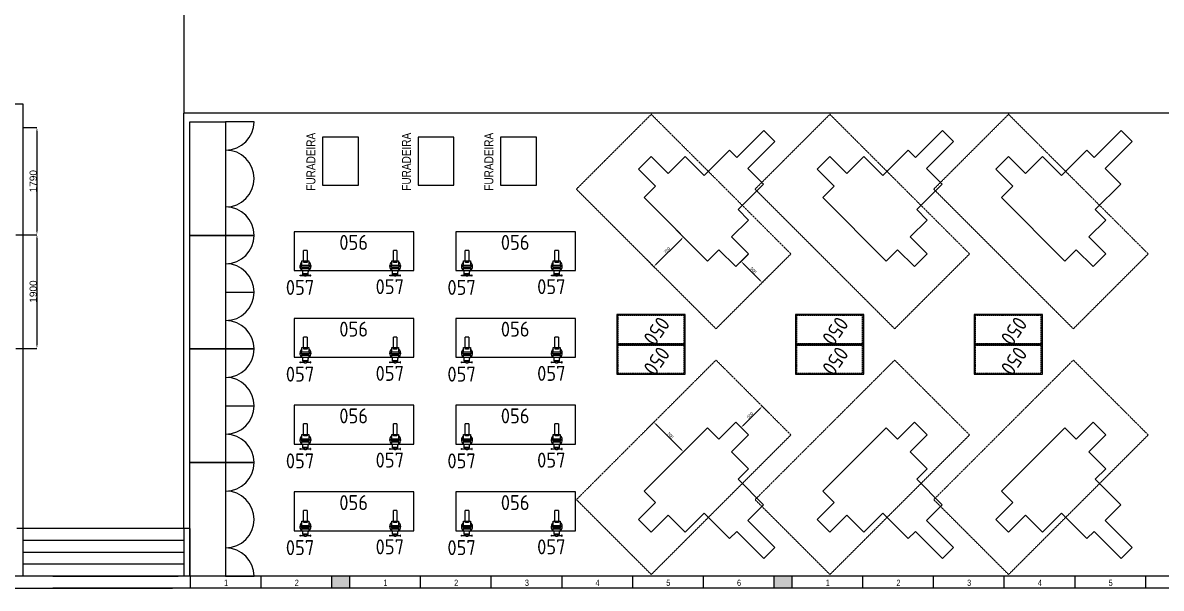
# Model space of a CAD drawing. Header units: millimetres. Extents: x 18768 to 1484868, y -11027 to 520152.
# Drawn here: x 915379 to 934406, y 148345 to 157798 of the extents above; entities that cross this region are included whole.
import ezdxf
from ezdxf.enums import TextEntityAlignment as Align

# ---------------------------------------------------------------- set-up
doc = ezdxf.new("R2010")
doc.units = ezdxf.units.MM
for name, pattern in [('DASHED2', [9.525, 6.35, -3.175]), ('DIVIDE', [2.15, 1.5, -0.2, 0.05, -0.15, 0.05, -0.2]), ('HIDDEN2', [4.7625, 3.175, -1.5875])]:
    doc.linetypes.add(name, pattern=pattern)
for name, color, linetype in [('A Construir', 1, 'Continuous'), ('L025-IMAGIN', 1, 'DIVIDE'), ('L025-TEXTO', 7, 'Continuous'), ('L035-ARRANJO-ADQUIRIR', 102, 'Continuous'), ('L035-ARRANJO-EXISTENTE', 180, 'Continuous'), ('L035-TEXTO', 40, 'Continuous'), ('PAREDES', 7, 'Continuous')]:
    doc.layers.add(name, color=color, linetype=linetype)
doc.styles.add('ISO-CP--25', font='isocp.shx', dxfattribs={"height": 250})
doc.styles.get("Standard").update_dxf_attribs({"font": 'arial.ttf'})
doc.dimstyles.new('Anotativo', dxfattribs={"dimscale": 0, "dimtxt": 2.5, "dimasz": 2.5, "dimexe": 1.25, "dimexo": 0.625, "dimtad": 1, "dimtxsty": 'Standard', "dimcen": 2.5, "dimadec": 0, "dimazin": 0, "dimtfac": 1, "dimtmove": 0, "dimatfit": 3, "dimfxl": 1, "dimarcsym": 0})
doc.dimstyles.new('ISO-25', dxfattribs={"dimtxt": 2.5, "dimasz": 2.5, "dimexe": 1.25, "dimexo": 0.625, "dimtad": 1, "dimtxsty": 'Standard', "dimcen": 2.5, "dimadec": 0, "dimazin": 0, "dimtfac": 1, "dimtmove": 0, "dimatfit": 3, "dimfxl": 1, "dimarcsym": 0})

# ---------------------------------------------------------------- blocks, each defined once
blk = doc.blocks.new('*D210')
at = {"color": 0, "lineweight": -2, "transparency": 16777216}
for p, q in [((915380, 156045), (915617, 156045)), ((915616, 155985), (915616, 154315)), ((915380, 154255), (915617, 154255))]:
    blk.add_line(p, q, dxfattribs=at)
at = {"color": 0, "lineweight": 15, "transparency": 16777216}
for points in [[(915606, 155985), (915626, 155985), (915616, 156045)], [(915606, 154315), (915626, 154315), (915616, 154255)]]:
    blk.add_solid(points, dxfattribs=at)
at = {"layer": 'DEFPOINTS', "color": 0, "lineweight": 15, "transparency": 16777216}
for p in [(915379, 156045), (915379, 154255), (915616, 154255)]:
    blk.add_point(p, dxfattribs=at)
at = {"color": 0, "transparency": 16777216, "insert": (915554, 155150), "char_height": 120, "attachment_point": 5, "rotation": 90}
blk.add_mtext('1790', dxfattribs=at)
blk = doc.blocks.new('*D217')
at = {"color": 0, "lineweight": -2, "transparency": 16777216}
for p, q in [((915261, 154255), (915617, 154255)), ((915616, 154195), (915616, 152415)), ((915261, 152355), (915617, 152355))]:
    blk.add_line(p, q, dxfattribs=at)
at = {"color": 0, "lineweight": 15, "transparency": 16777216}
for points in [[(915606, 154195), (915626, 154195), (915616, 154255)], [(915606, 152415), (915626, 152415), (915616, 152355)]]:
    blk.add_solid(points, dxfattribs=at)
at = {"layer": 'DEFPOINTS', "color": 0, "lineweight": 15, "transparency": 16777216}
for p in [(915260, 154255), (915260, 152355), (915616, 152355)]:
    blk.add_point(p, dxfattribs=at)
at = {"color": 0, "transparency": 16777216, "insert": (915554, 153305), "char_height": 120, "attachment_point": 5, "rotation": 90}
blk.add_mtext('1900', dxfattribs=at)
blk = doc.blocks.new('*D228')
at = {"color": 0, "lineweight": -2, "transparency": 16777216}
for p, q in [((925808, 151002), (925944, 151138)), ((926386, 150660), (925962, 151085)), ((926303, 150507), (926439, 150643))]:
    blk.add_line(p, q, dxfattribs=at)
at = {"color": 0, "lineweight": 15, "transparency": 16777216}
for points in [[(925967, 151091), (925956, 151079), (925926, 151120)], [(926392, 150666), (926380, 150655), (926421, 150625)]]:
    blk.add_solid(points, dxfattribs=at)
at = {"layer": 'DEFPOINTS', "color": 0, "lineweight": 15, "transparency": 16777216}
for p in [(925926, 151120), (925799, 150993), (926294, 150498)]:
    blk.add_point(p, dxfattribs=at)
at = {"color": 0, "transparency": 16777216, "insert": (926201, 150900), "char_height": 50, "attachment_point": 5, "rotation": 315}
blk.add_mtext('700', dxfattribs=at)
blk = doc.blocks.new('*D229')
at = {"color": 0, "lineweight": -2, "transparency": 16777216}
for p, q in [((927420, 151068), (927703, 151351)), ((927855, 151270), (927721, 151404)), ((927501, 150917), (927367, 151051))]:
    blk.add_line(p, q, dxfattribs=at)
at = {"color": 0, "lineweight": 15, "transparency": 16777216}
for points in [[(927697, 151357), (927709, 151345), (927738, 151387)], [(927414, 151074), (927426, 151063), (927385, 151033)]]:
    blk.add_solid(points, dxfattribs=at)
at = {"layer": 'DEFPOINTS', "color": 0, "lineweight": 15, "transparency": 16777216}
for p in [(927738, 151387), (927863, 151261), (927510, 150908)]:
    blk.add_point(p, dxfattribs=at)
at = {"color": 0, "transparency": 16777216, "insert": (927535, 151237), "char_height": 50, "attachment_point": 5, "rotation": 45}
blk.add_mtext('500', dxfattribs=at)
blk = doc.blocks.new('*D230')
at = {"color": 0, "lineweight": -2, "transparency": 16777216}
for p, q in [((926303, 154335), (926439, 154199)), ((926386, 154181), (925962, 153757)), ((925808, 153840), (925944, 153704))]:
    blk.add_line(p, q, dxfattribs=at)
at = {"color": 0, "lineweight": 15, "transparency": 16777216}
for points in [[(926380, 154187), (926392, 154176), (926421, 154217)], [(925956, 153763), (925967, 153751), (925926, 153722)]]:
    blk.add_solid(points, dxfattribs=at)
at = {"layer": 'DEFPOINTS', "color": 0, "lineweight": 15, "transparency": 16777216}
for p in [(926294, 154344), (925799, 153849), (925926, 153722)]:
    blk.add_point(p, dxfattribs=at)
at = {"color": 0, "transparency": 16777216, "insert": (926147, 153996), "char_height": 50, "attachment_point": 5, "rotation": 45}
blk.add_mtext('700', dxfattribs=at)
blk = doc.blocks.new('*D231')
at = {"color": 0, "lineweight": -2, "transparency": 16777216}
for p, q in [((927501, 153925), (927367, 153791)), ((927420, 153773), (927703, 153491)), ((927855, 153572), (927721, 153438))]:
    blk.add_line(p, q, dxfattribs=at)
at = {"color": 0, "lineweight": 15, "transparency": 16777216}
for points in [[(927426, 153779), (927414, 153768), (927385, 153809)], [(927709, 153497), (927697, 153485), (927738, 153455)]]:
    blk.add_solid(points, dxfattribs=at)
at = {"layer": 'DEFPOINTS', "color": 0, "lineweight": 15, "transparency": 16777216}
for p in [(927510, 153934), (927863, 153581), (927738, 153455)]:
    blk.add_point(p, dxfattribs=at)
at = {"color": 0, "transparency": 16777216, "insert": (927588, 153659), "char_height": 50, "attachment_point": 5, "rotation": 315}
blk.add_mtext('500', dxfattribs=at)
blk = doc.blocks.new('BL_SENAI_id9320230820')
at = {"layer": 'L035-ARRANJO-EXISTENTE', "color": 0}
blk.add_lwpolyline([(-449, -183), (691, -183), (691, 317), (-449, 317)], close=True, dxfattribs=at)
at = {"layer": 'L035-ARRANJO-EXISTENTE', "color": 0, "linetype": 'HIDDEN2'}
blk.add_lwpolyline([(-431, -165), (673, -165), (673, 299), (-431, 299)], close=True, dxfattribs=at)
at = {"layer": 'L025-TEXTO', "style": 'ISO-CP--25'}
blk.add_attdef('rmp_mt_codmaterial', (15, 15), '', height=40, dxfattribs=at)
at = {"layer": 'L025-TEXTO', "style": 'ISO-CP--25', "flags": 1}
for tag in ['rmp_mt_nomeunid', 'rmp_mt_potencia', 'rmp_mt_cod']:
    blk.add_attdef(tag, (15, 15), '', height=40, dxfattribs=at)
blk = doc.blocks.new('BL_SENAI_id9310100290')
at = {"layer": 'L035-ARRANJO-EXISTENTE', "color": 0}
for p, q in [((-515, 200), (-515, 139)), ((-515, 200), (-340, 200)), ((-340, 112), (-340, 227)), ((-340, 227), (-272, 227)), ((-228, 233), (-238, 233)), ((-238, 219), (-238, 106)), ((-228, 106), (-228, 233)), ((-217, 106), (-217, 233)), ((-217, 233), (-207, 233)), ((-207, 219), (-207, 106)), ((-178, 144), (-178, 195)), ((-114, 214), (-159, 214)), ((-121, 214), (-121, 125)), ((-114, 214), (-114, 125)), ((-340, 139), (-515, 139)), ((-272, 112), (-340, 112)), ((-238, 106), (-228, 106)), ((-207, 106), (-217, 106)), ((-114, 125), (-159, 125))]:
    blk.add_line(p, q, dxfattribs=at)
for points in [[(-340, 143), (-340, 197), (-314, 197), (-314, 143)], [(-268, 233), (-238, 233), (-238, 106), (-268, 106)], [(-178, 233), (-207, 233), (-207, 106), (-178, 106)], [(-104, 259), (-104, 252), (-88, 252), (-88, 259)], [(-114, 156), (-114, 183), (-83, 183), (-83, 156)], [(-104, 80), (-104, 86), (-88, 86), (-88, 80)]]:
    blk.add_lwpolyline(points, close=True, dxfattribs=at)
for points in [[(-99, 183), (-99, 252), (-92, 252), (-92, 183)], [(-92, 156), (-92, 86), (-99, 86), (-99, 156)]]:
    blk.add_lwpolyline(points, dxfattribs=at)
for centre in [(-250, 248), (-250, 92)]:
    blk.add_circle(centre, 7.45, dxfattribs=at)
for centre, radius, start, end in [((-247, 170), 92.8, 41.7386, 141.8707), ((-272, 231), 4.33, 270, 0), ((-159, 233), 19, 180, 270), ((-247, 170), 92.8, 218.1293, 318.2614), ((-272, 108), 4.33, 0, 90), ((-159, 106), 19, 90, 180)]:
    blk.add_arc(centre, radius, start, end, dxfattribs=at)
at = {"layer": 'L025-TEXTO', "style": 'ISO-CP--25'}
blk.add_attdef('rmp_mt_codmaterial', (15, 15), '', height=40, dxfattribs=at)
at = {"layer": 'L025-TEXTO', "style": 'ISO-CP--25', "flags": 1}
for tag in ['rmp_mt_nomeunid', 'rmp_mt_potencia', 'rmp_mt_cod']:
    blk.add_attdef(tag, (15, 15), '', height=40, dxfattribs=at)
blk = doc.blocks.new('BL_SENAI_id9320240650')
at = {"layer": 'L035-ARRANJO-EXISTENTE', "color": 0}
blk.add_lwpolyline([(-595, 399), (-595, -251), (1405, -251), (1405, 399)], close=True, dxfattribs=at)
at = {"layer": 'L025-TEXTO', "style": 'ISO-CP--25'}
blk.add_attdef('rmp_mt_codmaterial', (15, 15), '', height=40, dxfattribs=at)
at = {"layer": 'L025-TEXTO', "style": 'ISO-CP--25', "flags": 1}
for tag in ['rmp_mt_nomeunid', 'rmp_mt_potencia', 'rmp_mt_cod']:
    blk.add_attdef(tag, (15, 15), '', height=40, dxfattribs=at)

msp = doc.modelspace()

# ---------------------------------------------------------------- hatches: boundary and pattern name
h = msp.add_hatch(color=1)
h.dxf.hatch_style = 1
h.paths.add_polyline_path([(950453.403, 148544.6), (950113.403, 148544.6), (950113.403, 148344.6), (950453.403, 148344.6)])
h.paths.add_polyline_path([(943021.403, 148544.6), (942721.403, 148544.6), (942721.403, 148344.6), (943021.403, 148344.6)])
h.paths.add_polyline_path([(935629.403, 148544.6), (935324.403, 148544.6), (935324.403, 148344.6), (935629.403, 148344.6)])
h.paths.add_polyline_path([(928232.403, 148544.6), (927932.403, 148544.6), (927932.403, 148344.6), (928232.403, 148344.6)])
h.paths.add_polyline_path([(920840.403, 148544.6), (920540.403, 148544.6), (920540.403, 148344.6), (920840.403, 148344.6)])

# ---------------------------------------------------------------- linework, layer by layer
for p, q in [((918069.403, 158284.6), (918069.403, 156284.6)), ((927297.808, 153721.962), (927509.94, 153934.094)), ((930283.773, 153721.962), (930495.905, 153934.094)), ((933269.738, 153721.962), (933481.87, 153934.094)), ((927297.808, 151119.944), (927509.94, 150907.812)), ((930283.773, 151119.944), (930495.905, 150907.812)), ((933269.738, 151119.944), (933481.87, 150907.812))]:
    msp.add_line(p, q)
at = {"color": 1, "linetype": 'DASHED2'}
for p, q in [((925883.594, 156267.546), (924632.015, 155015.967)), ((928217.046, 153934.094), (925883.594, 156267.546)), ((928869.559, 156267.546), (927617.98, 155015.967)), ((931203.011, 153934.094), (928869.559, 156267.546)), ((931855.524, 156267.546), (930603.945, 155015.967)), ((934188.976, 153934.094), (931855.524, 156267.546)), ((924632.015, 155015.967), (926965.467, 152682.515)), ((927617.98, 155015.967), (929951.432, 152682.515)), ((930603.945, 155015.967), (932937.397, 152682.515)), ((926965.467, 152682.515), (928217.046, 153934.094)), ((929951.432, 152682.515), (931203.011, 153934.094)), ((932937.397, 152682.515), (934188.976, 153934.094)), ((924632.015, 149825.939), (926965.467, 152159.391)), ((926965.467, 152159.391), (928217.046, 150907.812)), ((927617.98, 149825.939), (929951.432, 152159.391)), ((929951.432, 152159.391), (931203.011, 150907.812)), ((930603.945, 149825.939), (932937.397, 152159.391)), ((932937.397, 152159.391), (934188.976, 150907.812)), ((928217.046, 150907.812), (925883.594, 148574.359)), ((931203.011, 150907.812), (928869.559, 148574.359)), ((934188.976, 150907.812), (931855.524, 148574.359)), ((925883.594, 148574.359), (924632.015, 149825.939)), ((928869.559, 148574.359), (927617.98, 149825.939)), ((931855.524, 148574.359), (930603.945, 149825.939))]:
    msp.add_line(p, q, dxfattribs=at)
at = {"color": 2}
for p, q in [((918769.403, 153294.6), (919244.403, 153294.6)), ((918769.403, 151394.6), (919244.403, 151394.6))]:
    msp.add_line(p, q, dxfattribs=at)
at = {"color": 1}
for p, q in [((918176.403, 148544.6), (918176.403, 148344.6)), ((918176.403, 148544.6), (918176.403, 148344.6)), ((918176.403, 148544.6), (918176.403, 148344.6)), ((919358.403, 148544.6), (919358.403, 148344.6)), ((920540.403, 148544.6), (920540.403, 148344.6)), ((920840.403, 148544.6), (920840.403, 148344.6)), ((922022.403, 148544.6), (922022.403, 148344.6)), ((923204.403, 148544.6), (923204.403, 148344.6)), ((924386.403, 148544.6), (924386.403, 148344.6)), ((925568.403, 148544.6), (925568.403, 148344.6)), ((925568.403, 148544.6), (925568.403, 148344.6)), ((925568.403, 148544.6), (925568.403, 148344.6)), ((926750.403, 148544.6), (926750.403, 148344.6)), ((927932.403, 148544.6), (927932.403, 148344.6)), ((928232.403, 148544.6), (928232.403, 148344.6)), ((929414.403, 148544.6), (929414.403, 148344.6)), ((930596.403, 148544.6), (930596.403, 148344.6)), ((931778.403, 148544.6), (931778.403, 148344.6)), ((932960.403, 148544.6), (932960.403, 148344.6)), ((932960.403, 148544.6), (932960.403, 148344.6)), ((932960.403, 148544.6), (932960.403, 148344.6)), ((934142.403, 148544.6), (934142.403, 148344.6))]:
    msp.add_line(p, q, dxfattribs=at)
for points in [[(918169.403, 154244.6), (918169.403, 156144.6), (918769.403, 156144.6), (918769.403, 154244.6)], [(920990.036, 155084.545), (920990.036, 155884.545), (920390.036, 155884.545), (920390.036, 155084.545)], [(922585.338, 155084.545), (922585.338, 155884.545), (921985.338, 155884.545), (921985.338, 155084.545)], [(923963.359, 155084.545), (923963.359, 155884.545), (923363.359, 155884.545), (923363.359, 155084.545)], [(918169.403, 152344.6), (918169.403, 154244.6), (918769.403, 154244.6), (918769.403, 152344.6)], [(918169.403, 150444.6), (918169.403, 152344.6), (918769.403, 152344.6), (918769.403, 150444.6)], [(918169.403, 148544.6), (918169.403, 150444.6), (918769.403, 150444.6), (918769.403, 148544.6)]]:
    msp.add_lwpolyline(points, close=True)
at = {"color": 2}
for points in [[(918769.403, 154244.6), (919244.403, 154244.6, 0.414213562), (918769.403, 154719.6, 0.414213562), (919244.403, 155194.6, 0.414213562), (918769.403, 155669.6, 0.414213562), (919244.403, 156144.6), (918769.403, 156144.6)], [(918769.403, 152344.6), (919244.403, 152344.6, 0.414213562), (918769.403, 152819.6, 0.414213562), (919244.403, 153294.6, 0.414213562), (918769.403, 153769.6, 0.414213562), (919244.403, 154244.6), (918769.403, 154244.6)], [(918769.403, 150444.6), (919244.403, 150444.6, 0.414213562), (918769.403, 150919.6, 0.414213562), (919244.403, 151394.6, 0.414213562), (918769.403, 151869.6, 0.414213562), (919244.403, 152344.6), (918769.403, 152344.6)], [(918769.403, 148544.6), (919244.403, 148544.6, 0.414213562), (918769.403, 149019.6, 0.414213562), (919244.403, 149494.6, 0.414213562), (918769.403, 149969.6, 0.414213562), (919244.403, 150444.6), (918769.403, 150444.6)]]:
    msp.add_lwpolyline(points, format="xyb", dxfattribs=at)
for points in [[(927509.94, 153934.094), (927227.097, 154216.936), (927509.94, 154499.779), (927333.163, 154676.556), (927757.427, 155100.82), (927495.797, 155362.449), (927948.346, 155814.998), (927764.498, 155998.845), (927311.95, 155546.297), (927191.741, 155666.505), (926767.477, 155242.241), (926449.279, 155560.439), (926166.437, 155277.596), (925883.594, 155560.439), (925671.462, 155348.307), (925954.305, 155065.464), (925763.386, 154874.546), (926824.046, 153813.885), (927014.965, 154004.804), (927297.808, 153721.962)], [(930495.905, 153934.094), (930213.062, 154216.936), (930495.905, 154499.779), (930319.128, 154676.556), (930743.392, 155100.82), (930481.762, 155362.449), (930934.311, 155814.998), (930750.463, 155998.845), (930297.915, 155546.297), (930177.706, 155666.505), (929753.442, 155242.241), (929435.244, 155560.439), (929152.402, 155277.596), (928869.559, 155560.439), (928657.427, 155348.307), (928940.27, 155065.464), (928749.351, 154874.546), (929810.011, 153813.885), (930000.93, 154004.804), (930283.773, 153721.962)], [(933481.87, 153934.094), (933199.027, 154216.936), (933481.87, 154499.779), (933305.093, 154676.556), (933729.357, 155100.82), (933467.727, 155362.449), (933920.276, 155814.998), (933736.428, 155998.845), (933283.88, 155546.297), (933163.671, 155666.505), (932739.407, 155242.241), (932421.209, 155560.439), (932138.367, 155277.596), (931855.524, 155560.439), (931643.392, 155348.307), (931926.235, 155065.464), (931735.316, 154874.546), (932795.976, 153813.885), (932986.895, 154004.804), (933269.738, 153721.962)], [(927509.94, 150907.812), (927227.097, 150624.969), (927509.94, 150342.126), (927333.163, 150165.35), (927757.427, 149741.086), (927495.797, 149479.456), (927948.346, 149026.908), (927764.498, 148843.06), (927311.95, 149295.608), (927191.741, 149175.4), (926767.477, 149599.664), (926449.279, 149281.466), (926166.437, 149564.309), (925883.594, 149281.466), (925671.462, 149493.598), (925954.305, 149776.441), (925763.386, 149967.36), (926824.046, 151028.02), (927014.965, 150837.101), (927297.808, 151119.944)], [(930495.905, 150907.812), (930213.062, 150624.969), (930495.905, 150342.126), (930319.128, 150165.35), (930743.392, 149741.086), (930481.762, 149479.456), (930934.311, 149026.908), (930750.463, 148843.06), (930297.915, 149295.608), (930177.706, 149175.4), (929753.442, 149599.664), (929435.244, 149281.466), (929152.402, 149564.309), (928869.559, 149281.466), (928657.427, 149493.598), (928940.27, 149776.441), (928749.351, 149967.36), (929810.011, 151028.02), (930000.93, 150837.101), (930283.773, 151119.944)], [(933481.87, 150907.812), (933199.027, 150624.969), (933481.87, 150342.126), (933305.093, 150165.35), (933729.357, 149741.086), (933467.727, 149479.456), (933920.276, 149026.908), (933736.428, 148843.06), (933283.88, 149295.608), (933163.671, 149175.4), (932739.407, 149599.664), (932421.209, 149281.466), (932138.367, 149564.309), (931855.524, 149281.466), (931643.392, 149493.598), (931926.235, 149776.441), (931735.316, 149967.36), (932795.976, 151028.02), (932986.895, 150837.101), (933269.738, 151119.944)]]:
    msp.add_lwpolyline(points)
at = {"layer": 'A Construir'}
for p, q in [((895170.151, 156444.6), (915379.403, 156444.6)), ((915379.403, 156444.6), (915379.403, 149344.6))]:
    msp.add_line(p, q, dxfattribs=at)
at = {"layer": 'L025-IMAGIN'}
for p in [(918069.403, 149344.6), (952739.403, 156284.6)]:
    msp.add_line(p, (918069.403, 156284.6), dxfattribs=at)
at = {"layer": 'PAREDES'}
for p, q in [((918169.403, 149344.6), (915279.403, 149344.6)), ((918029.403, 149344.6), (915379.403, 149344.6)), ((915379.403, 149344.6), (915379.403, 148544.6)), ((918049.403, 149344.6), (915399.403, 149344.6)), ((918069.403, 149344.6), (915454.403, 149344.6)), ((918069.403, 149344.6), (915474.403, 149344.6)), ((918069.403, 149344.6), (918069.403, 148544.6)), ((918169.403, 149344.6), (918169.403, 148544.6)), ((918029.403, 149144.6), (915379.403, 149144.6)), ((918049.403, 149144.6), (915399.403, 149144.6)), ((918069.403, 149144.6), (915454.403, 149144.6)), ((918069.403, 149144.6), (915474.403, 149144.6)), ((918029.403, 148944.6), (915379.403, 148944.6)), ((918049.403, 148944.6), (915399.403, 148944.6)), ((918069.403, 148944.6), (915454.403, 148944.6)), ((918069.403, 148944.6), (915474.403, 148944.6)), ((918029.403, 148744.6), (915379.403, 148744.6)), ((918049.403, 148744.6), (915399.403, 148744.6)), ((918069.403, 148744.6), (915454.403, 148744.6)), ((918069.403, 148744.6), (915474.403, 148744.6)), ((917879.403, 148544.6), (882585.403, 148544.6)), ((917899.403, 148544.6), (915399.403, 148544.6)), ((915879.403, 148544.6), (917879.403, 148544.6)), ((915899.403, 148544.6), (917899.403, 148544.6)), ((915954.403, 148544.6), (917954.403, 148544.6)), ((915974.403, 148544.6), (917974.403, 148544.6)), ((953369.403, 148544.6), (917879.403, 148544.6)), ((953389.403, 148544.6), (917899.403, 148544.6)), ((882585.403, 148344.6), (917879.403, 148344.6)), ((882585.403, 148344.6), (917879.403, 148344.6)), ((917879.403, 148344.6), (915879.403, 148344.6)), ((917879.403, 148344.6), (915879.403, 148344.6)), ((917879.403, 148344.6), (915879.403, 148344.6)), ((917954.403, 148344.6), (915954.403, 148344.6)), ((917954.403, 148344.6), (915954.403, 148344.6)), ((917954.403, 148344.6), (915954.403, 148344.6)), ((953369.403, 148344.6), (917879.403, 148344.6)), ((953369.403, 148344.6), (917879.403, 148344.6)), ((953369.403, 148344.6), (917879.403, 148344.6)), ((953389.403, 148344.6), (918069.403, 148344.6))]:
    msp.add_line(p, q, dxfattribs=at)

# ---------------------------------------------------------------- block references
at = {"layer": 'L035-ARRANJO-ADQUIRIR'}
ref = msp.add_blockref('BL_SENAI_id9320230820', (925757.516, 152604.009), dxfattribs=at)
ref.add_attrib('rmp_mt_codmaterial', '050', dxfattribs={"layer": 'L025-TEXTO', "height": 250, "rotation": 235, "style": 'ISO-CP--25'}).set_placement((925871.06, 152716.165), align=Align.CENTER)
ref = msp.add_blockref('BL_SENAI_id9320230820', (928743.481, 152604.009), dxfattribs=at)
ref.add_attrib('rmp_mt_codmaterial', '050', dxfattribs={"layer": 'L025-TEXTO', "height": 250, "rotation": 235, "style": 'ISO-CP--25'}).set_placement((928857.025, 152716.165), align=Align.CENTER)
ref = msp.add_blockref('BL_SENAI_id9320230820', (931729.446, 152604.009), dxfattribs=at)
ref.add_attrib('rmp_mt_codmaterial', '050', dxfattribs={"layer": 'L025-TEXTO', "height": 250, "rotation": 235, "style": 'ISO-CP--25'}).set_placement((931842.99, 152716.165), align=Align.CENTER)
ref = msp.add_blockref('BL_SENAI_id9320230820', (925757.516, 152104.009), dxfattribs=at)
ref.add_attrib('rmp_mt_codmaterial', '050', dxfattribs={"layer": 'L025-TEXTO', "height": 250, "rotation": 235, "style": 'ISO-CP--25'}).set_placement((925871.06, 152216.165), align=Align.CENTER)
ref = msp.add_blockref('BL_SENAI_id9320230820', (928743.481, 152104.009), dxfattribs=at)
ref.add_attrib('rmp_mt_codmaterial', '050', dxfattribs={"layer": 'L025-TEXTO', "height": 250, "rotation": 235, "style": 'ISO-CP--25'}).set_placement((928857.025, 152216.165), align=Align.CENTER)
ref = msp.add_blockref('BL_SENAI_id9320230820', (931729.446, 152104.009), dxfattribs=at)
ref.add_attrib('rmp_mt_codmaterial', '050', dxfattribs={"layer": 'L025-TEXTO', "height": 250, "rotation": 235, "style": 'ISO-CP--25'}).set_placement((931842.99, 152216.165), align=Align.CENTER)
at = {"layer": 'L035-ARRANJO-EXISTENTE'}
ref = msp.add_blockref('BL_SENAI_id9320240650', (920512.299, 153906.24), dxfattribs=at)
ref.add_attrib('rmp_mt_codmaterial', '056', dxfattribs={"layer": 'L025-TEXTO', "height": 250, "style": 'ISO-CP--25'}).set_placement((920909.237, 154001.095), align=Align.CENTER)
ref = msp.add_blockref('BL_SENAI_id9320240650', (923212.299, 153906.24), dxfattribs=at)
ref.add_attrib('rmp_mt_codmaterial', '056', dxfattribs={"layer": 'L025-TEXTO', "height": 250, "style": 'ISO-CP--25'}).set_placement((923609.237, 154001.095), align=Align.CENTER)
ref = msp.add_blockref('BL_SENAI_id9310100290', (919933.866, 153477.182), dxfattribs=dict(at, rotation=270))
ref.add_attrib('rmp_mt_codmaterial', '057', dxfattribs={"layer": 'L025-TEXTO', "height": 250, "style": 'ISO-CP--25'}).set_placement((920013.397, 153248.697), align=Align.CENTER)
ref = msp.add_blockref('BL_SENAI_id9310100290', (921433.866, 153477.182), dxfattribs=dict(at, rotation=270))
ref.add_attrib('rmp_mt_codmaterial', '057', dxfattribs={"layer": 'L025-TEXTO', "height": 250, "style": 'ISO-CP--25'}).set_placement((921513.397, 153261.663), align=Align.CENTER)
ref = msp.add_blockref('BL_SENAI_id9310100290', (922633.866, 153477.182), dxfattribs=dict(at, rotation=270))
ref.add_attrib('rmp_mt_codmaterial', '057', dxfattribs={"layer": 'L025-TEXTO', "height": 250, "style": 'ISO-CP--25'}).set_placement((922713.397, 153248.697), align=Align.CENTER)
ref = msp.add_blockref('BL_SENAI_id9310100290', (924133.866, 153477.182), dxfattribs=dict(at, rotation=270))
ref.add_attrib('rmp_mt_codmaterial', '057', dxfattribs={"layer": 'L025-TEXTO', "height": 250, "style": 'ISO-CP--25'}).set_placement((924213.397, 153261.663), align=Align.CENTER)
ref = msp.add_blockref('BL_SENAI_id9320240650', (920512.299, 152456.24), dxfattribs=at)
ref.add_attrib('rmp_mt_codmaterial', '056', dxfattribs={"layer": 'L025-TEXTO', "height": 250, "style": 'ISO-CP--25'}).set_placement((920909.237, 152551.095), align=Align.CENTER)
ref = msp.add_blockref('BL_SENAI_id9320240650', (923212.299, 152456.24), dxfattribs=at)
ref.add_attrib('rmp_mt_codmaterial', '056', dxfattribs={"layer": 'L025-TEXTO', "height": 250, "style": 'ISO-CP--25'}).set_placement((923609.237, 152551.095), align=Align.CENTER)
ref = msp.add_blockref('BL_SENAI_id9310100290', (919933.866, 152027.182), dxfattribs=dict(at, rotation=270))
ref.add_attrib('rmp_mt_codmaterial', '057', dxfattribs={"layer": 'L025-TEXTO', "height": 250, "style": 'ISO-CP--25'}).set_placement((920013.397, 151798.697), align=Align.CENTER)
ref = msp.add_blockref('BL_SENAI_id9310100290', (921433.866, 152027.182), dxfattribs=dict(at, rotation=270))
ref.add_attrib('rmp_mt_codmaterial', '057', dxfattribs={"layer": 'L025-TEXTO', "height": 250, "style": 'ISO-CP--25'}).set_placement((921513.397, 151811.663), align=Align.CENTER)
ref = msp.add_blockref('BL_SENAI_id9310100290', (922633.866, 152027.182), dxfattribs=dict(at, rotation=270))
ref.add_attrib('rmp_mt_codmaterial', '057', dxfattribs={"layer": 'L025-TEXTO', "height": 250, "style": 'ISO-CP--25'}).set_placement((922713.397, 151798.697), align=Align.CENTER)
ref = msp.add_blockref('BL_SENAI_id9310100290', (924133.866, 152027.182), dxfattribs=dict(at, rotation=270))
ref.add_attrib('rmp_mt_codmaterial', '057', dxfattribs={"layer": 'L025-TEXTO', "height": 250, "style": 'ISO-CP--25'}).set_placement((924213.397, 151811.663), align=Align.CENTER)
ref = msp.add_blockref('BL_SENAI_id9320240650', (920512.299, 151006.24), dxfattribs=at)
ref.add_attrib('rmp_mt_codmaterial', '056', dxfattribs={"layer": 'L025-TEXTO', "height": 250, "style": 'ISO-CP--25'}).set_placement((920909.237, 151101.095), align=Align.CENTER)
ref = msp.add_blockref('BL_SENAI_id9320240650', (923212.299, 151006.24), dxfattribs=at)
ref.add_attrib('rmp_mt_codmaterial', '056', dxfattribs={"layer": 'L025-TEXTO', "height": 250, "style": 'ISO-CP--25'}).set_placement((923609.237, 151101.095), align=Align.CENTER)
ref = msp.add_blockref('BL_SENAI_id9310100290', (919933.866, 150577.182), dxfattribs=dict(at, rotation=270))
ref.add_attrib('rmp_mt_codmaterial', '057', dxfattribs={"layer": 'L025-TEXTO', "height": 250, "style": 'ISO-CP--25'}).set_placement((920013.397, 150348.697), align=Align.CENTER)
ref = msp.add_blockref('BL_SENAI_id9310100290', (921433.866, 150577.182), dxfattribs=dict(at, rotation=270))
ref.add_attrib('rmp_mt_codmaterial', '057', dxfattribs={"layer": 'L025-TEXTO', "height": 250, "style": 'ISO-CP--25'}).set_placement((921513.397, 150361.663), align=Align.CENTER)
ref = msp.add_blockref('BL_SENAI_id9310100290', (922633.866, 150577.182), dxfattribs=dict(at, rotation=270))
ref.add_attrib('rmp_mt_codmaterial', '057', dxfattribs={"layer": 'L025-TEXTO', "height": 250, "style": 'ISO-CP--25'}).set_placement((922713.397, 150348.697), align=Align.CENTER)
ref = msp.add_blockref('BL_SENAI_id9310100290', (924133.866, 150577.182), dxfattribs=dict(at, rotation=270))
ref.add_attrib('rmp_mt_codmaterial', '057', dxfattribs={"layer": 'L025-TEXTO', "height": 250, "style": 'ISO-CP--25'}).set_placement((924213.397, 150361.663), align=Align.CENTER)
ref = msp.add_blockref('BL_SENAI_id9320240650', (920512.299, 149556.24), dxfattribs=at)
ref.add_attrib('rmp_mt_codmaterial', '056', dxfattribs={"layer": 'L025-TEXTO', "height": 250, "style": 'ISO-CP--25'}).set_placement((920909.237, 149651.095), align=Align.CENTER)
ref = msp.add_blockref('BL_SENAI_id9320240650', (923212.299, 149556.24), dxfattribs=at)
ref.add_attrib('rmp_mt_codmaterial', '056', dxfattribs={"layer": 'L025-TEXTO', "height": 250, "style": 'ISO-CP--25'}).set_placement((923609.237, 149651.095), align=Align.CENTER)
ref = msp.add_blockref('BL_SENAI_id9310100290', (919933.866, 149127.182), dxfattribs=dict(at, rotation=270))
ref.add_attrib('rmp_mt_codmaterial', '057', dxfattribs={"layer": 'L025-TEXTO', "height": 250, "style": 'ISO-CP--25'}).set_placement((920013.397, 148898.697), align=Align.CENTER)
ref = msp.add_blockref('BL_SENAI_id9310100290', (921433.866, 149127.182), dxfattribs=dict(at, rotation=270))
ref.add_attrib('rmp_mt_codmaterial', '057', dxfattribs={"layer": 'L025-TEXTO', "height": 250, "style": 'ISO-CP--25'}).set_placement((921513.397, 148911.663), align=Align.CENTER)
ref = msp.add_blockref('BL_SENAI_id9310100290', (922633.866, 149127.182), dxfattribs=dict(at, rotation=270))
ref.add_attrib('rmp_mt_codmaterial', '057', dxfattribs={"layer": 'L025-TEXTO', "height": 250, "style": 'ISO-CP--25'}).set_placement((922713.397, 148898.697), align=Align.CENTER)
ref = msp.add_blockref('BL_SENAI_id9310100290', (924133.866, 149127.182), dxfattribs=dict(at, rotation=270))
ref.add_attrib('rmp_mt_codmaterial', '057', dxfattribs={"layer": 'L025-TEXTO', "height": 250, "style": 'ISO-CP--25'}).set_placement((924213.397, 148911.663), align=Align.CENTER)

# ---------------------------------------------------------------- texts
at = {"layer": 'L035-TEXTO', "width": 0.8}
for p in [(920270.45, 154990.32), (921865.752, 154990.32), (923243.774, 154990.32)]:
    msp.add_text('FURADEIRA', height=150, rotation=90, dxfattribs=at).set_placement(p)
for s, p in [('1', (918742.929, 148383.884)), ('2', (919924.929, 148383.884)), ('1', (921406.929, 148383.884)), ('2', (922588.929, 148383.884)), ('3', (923770.929, 148383.884)), ('4', (924952.929, 148383.884)), ('5', (926134.929, 148383.884)), ('6', (927316.929, 148383.884)), ('1', (928798.929, 148383.884)), ('2', (929980.929, 148383.884)), ('3', (931162.929, 148383.884)), ('4', (932344.929, 148383.884)), ('5', (933526.929, 148383.884))]:
    msp.add_text(s, height=105, dxfattribs=at).set_placement(p)

# ---------------------------------------------------------------- dimensions: what is measured, and where the dimension line sits
at = {"color": 4}
for base, p1, p2, picture, middle in [((915615.71, 154254.932), (915379.403, 156044.6), (915379.403, 154254.932), '*D210', (915553.816, 155149.766)), ((915615.71, 152354.932), (915259.992, 154254.932), (915259.992, 152354.932), '*D217', (915553.816, 153304.932))]:
    dim = msp.add_linear_dim(base=base, p1=p1, p2=p2, angle=90, dimstyle='ISO-25', override={"dimtxt": 120, "dimasz": 60, "dimdec": 0}, dxfattribs=at)
    dim.commit()
    dim.dimension.update_dxf_attribs({"geometry": picture, "text_midpoint": middle})
at = {"color": 3}
for p1, p2, distance, picture, middle in [((926293.716, 154344.216), (925798.741, 153849.241), 180.228, '*D230', (926146.779, 153996.178)), ((927509.94, 153934.094), (927863.493, 153580.54), -177.167, '*D231', (927588.33, 153658.931)), ((927509.94, 150907.812), (927863.493, 151261.365), 177.167, '*D229', (927534.55, 151236.755)), ((926293.716, 150497.69), (925798.741, 150992.665), -180.228, '*D228', (926200.559, 150899.508))]:
    dim = msp.add_aligned_dim(p1=p1, p2=p2, distance=distance, dimstyle='Anotativo', dxfattribs=at)
    dim.commit()
    dim.dimension.update_dxf_attribs({"geometry": picture, "text_midpoint": middle})

doc.saveas('drawing.dxf')
